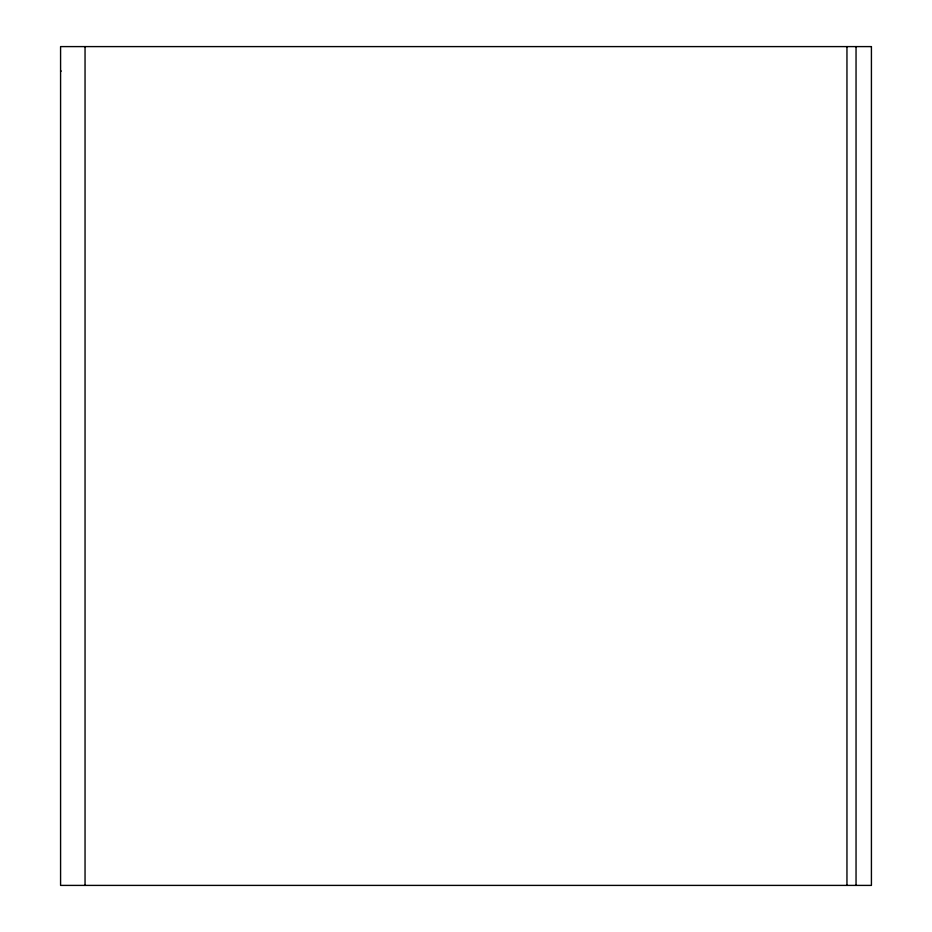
<?xml version="1.0" encoding="UTF-8"?>
<svg xmlns="http://www.w3.org/2000/svg" width="932" height="932" viewBox="0 0 932 932"><rect width="100%" height="100%" fill="white"/><g stroke="black" fill="none" stroke-linecap="round" stroke-linejoin="round"><path stroke-width="1.4" d="M60.58 71.065L61.221 71.065M856.042 46.6L856.042 885.4M846.955 46.6L846.955 885.4M85.045 46.6L85.045 885.4M871.42 46.6L60.58 46.6L60.58 885.4L871.42 885.4L871.42 46.6"/></g></svg>
